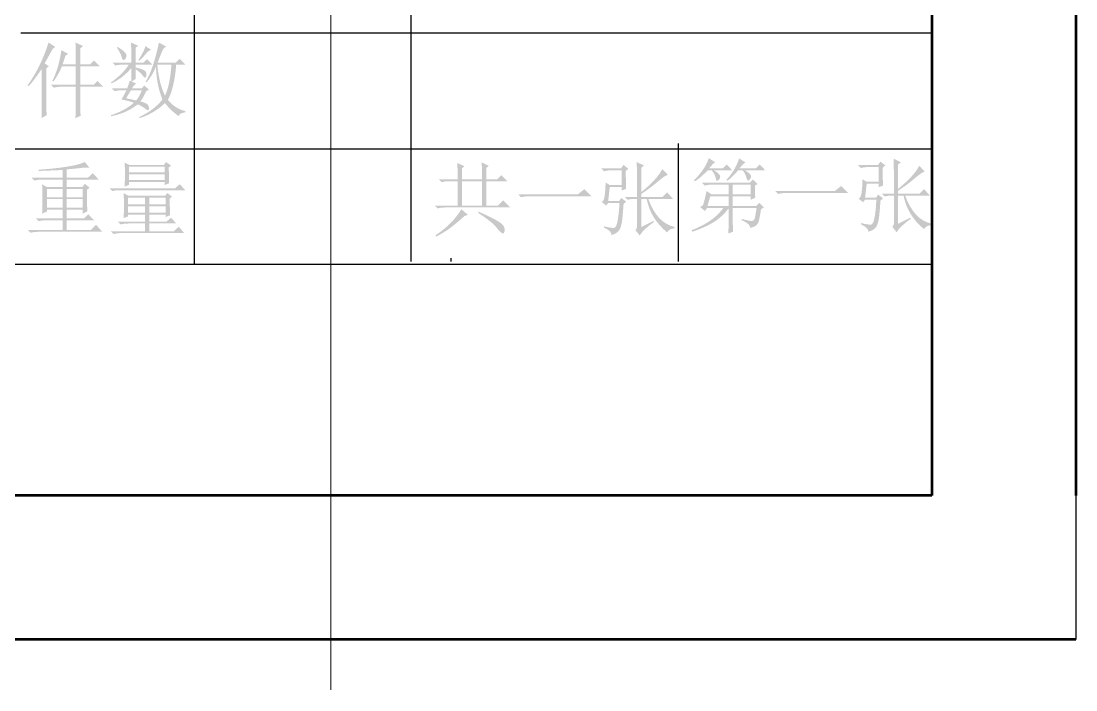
# Model space of a CAD drawing. Header units: millimetres. Extents: x 0 to 841, y 0 to 1189.
# Drawn here: x 736.8 to 805.3, y 0 to 43.5 of the extents above; entities that cross this region are included whole.
import ezdxf

# ---------------------------------------------------------------- set-up
doc = ezdxf.new("R2010")
doc.units = ezdxf.units.MM
doc.layers.add('C00-00-00', color=7, linetype='Continuous')
doc.layers.add('CBF-BF-BF', color=7, linetype='Continuous', true_color=0xbfbfbf)

msp = doc.modelspace()

# ---------------------------------------------------------------- hatches: boundary and pattern name
at = {"layer": 'C00-00-00'}
h = msp.add_hatch(color=256, dxfattribs=at)
edge = h.paths.add_edge_path(flags=0)
edge.add_spline(control_points=[(740.333844, 40.655777), (740.333844, 41.182739), (740.326678, 41.654028), (740.313449, 42.070747), (740.313449, 42.070747), (740.81285, 41.841441), (740.81285, 41.841441), (740.81285, 41.841441), (740.625437, 41.69592), (740.625437, 41.69592), (740.625437, 41.69592), (740.625437, 40.655777), (740.625437, 40.655777), (740.625437, 40.655777), (741.270359, 40.655777), (741.270359, 40.655777), (741.270359, 40.655777), (741.520059, 40.905478), (741.520059, 40.905478), (741.520059, 40.905478), (741.894886, 40.530651), (741.894886, 40.530651), (741.894886, 40.530651), (740.625437, 40.530651), (740.625437, 40.530651), (740.625437, 40.530651), (740.625437, 39.324041), (740.625437, 39.324041), (740.625437, 39.324041), (741.499113, 39.324041), (741.499113, 39.324041), (741.499113, 39.324041), (741.748814, 39.573742), (741.748814, 39.573742), (741.748814, 39.573742), (742.12364, 39.198915), (742.12364, 39.198915), (742.12364, 39.198915), (740.625437, 39.198915), (740.625437, 39.198915), (740.625437, 38.14444), (740.632052, 37.51385), (740.646383, 37.305491), (740.646383, 37.305491), (740.313449, 37.159419), (740.313449, 37.159419), (740.326678, 37.839067), (740.333844, 38.518715), (740.333844, 39.198915), (740.333844, 39.198915), (739.418276, 39.198915), (739.418276, 39.198915), (739.238028, 39.198915), (739.071561, 39.177969), (738.918874, 39.136628), (738.918874, 39.136628), (738.732013, 39.324041), (738.732013, 39.324041), (738.732013, 39.324041), (740.333844, 39.324041), (740.333844, 39.324041), (740.333844, 39.324041), (740.333844, 40.530651), (740.333844, 40.530651), (740.333844, 40.530651), (739.439222, 40.530651), (739.439222, 40.530651), (739.272755, 40.142044), (739.085341, 39.80911), (738.877533, 39.531849), (738.877533, 39.531849), (738.815246, 39.573742), (738.815246, 39.573742), (738.967381, 39.892344), (739.088649, 40.211498), (739.179048, 40.530651), (739.269447, 40.849254), (739.342208, 41.196519), (739.397881, 41.571346), (739.397881, 41.571346), (739.834443, 41.34204), (739.834443, 41.34204), (739.834443, 41.34204), (739.667976, 41.217465), (739.667976, 41.217465), (739.612303, 41.064779), (739.550016, 40.877366), (739.481114, 40.655777), (739.481114, 40.655777), (740.333844, 40.655777), (740.333844, 40.655777)], knot_values=[0, 0, 0, 0, 1, 1, 1, 2, 2, 2, 3, 3, 3, 4, 4, 4, 5, 5, 5, 6, 6, 6, 7, 7, 7, 8, 8, 8, 9, 9, 9, 10, 10, 10, 11, 11, 11, 12, 12, 12, 13, 13, 13, 14, 14, 14, 15, 15, 15, 16, 16, 16, 17, 17, 17, 18, 18, 18, 19, 19, 19, 20, 20, 20, 21, 21, 21, 22, 22, 22, 23, 23, 23, 24, 24, 24, 25, 25, 25, 26, 26, 26, 27, 27, 27, 28, 28, 28, 29, 29, 29, 30, 30, 30, 30], degree=3, periodic=1)
edge = h.paths.add_edge_path(flags=0)
edge.add_spline(control_points=[(738.107486, 37.159419), (738.121266, 37.589918), (738.128432, 37.922852), (738.128432, 38.158772), (738.128432, 38.158772), (738.128432, 40.364184), (738.128432, 40.364184), (737.767386, 39.822891), (737.482959, 39.448616), (737.275151, 39.240807), (737.275151, 39.240807), (737.212863, 39.303095), (737.212863, 39.303095), (737.323657, 39.45523), (737.452091, 39.649809), (737.597611, 39.885729), (737.743132, 40.121649), (737.906292, 40.433637), (738.086539, 40.822244), (738.266787, 41.2103), (738.426639, 41.626467), (738.565545, 42.070747), (738.565545, 42.070747), (739.002108, 41.779154), (739.002108, 41.779154), (739.002108, 41.779154), (738.835641, 41.654579), (738.835641, 41.654579), (738.57216, 41.182739), (738.398527, 40.8702), (738.315845, 40.718064), (738.315845, 40.718064), (738.58594, 40.530651), (738.58594, 40.530651), (738.58594, 40.530651), (738.419473, 40.38513), (738.419473, 40.38513), (738.419473, 40.38513), (738.419473, 38.221059), (738.419473, 38.221059), (738.419473, 37.970807), (738.426088, 37.679766), (738.44042, 37.346832), (738.44042, 37.346832), (738.107486, 37.159419), (738.107486, 37.159419)], knot_values=[0, 0, 0, 0, 1, 1, 1, 2, 2, 2, 3, 3, 3, 4, 4, 4, 5, 5, 5, 6, 6, 6, 7, 7, 7, 8, 8, 8, 9, 9, 9, 10, 10, 10, 11, 11, 11, 12, 12, 12, 13, 13, 13, 14, 14, 14, 15, 15, 15, 15], degree=3, periodic=1)
h = msp.add_hatch(color=256, dxfattribs=at)
edge = h.paths.add_edge_path(flags=0)
edge.add_spline(control_points=[(743.91994, 38.970161), (743.808595, 38.789362), (743.704966, 38.616281), (743.607953, 38.449814), (743.7882, 38.407921), (744.003174, 38.359414), (744.252874, 38.304293), (744.377449, 38.442648), (744.502575, 38.664788), (744.627701, 38.970161), (744.627701, 38.970161), (743.91994, 38.970161), (743.91994, 38.970161)], knot_values=[0, 0, 0, 0, 1, 1, 1, 2, 2, 2, 3, 3, 3, 4, 4, 4, 4], degree=3, periodic=1)
edge = h.paths.add_edge_path(flags=0)
edge.add_spline(control_points=[(743.06721, 41.779154), (743.330691, 41.612687), (743.500466, 41.473781), (743.576533, 41.362986), (743.652601, 41.251641), (743.642679, 41.130373), (743.545665, 40.998633), (743.448651, 40.866893), (743.372032, 40.901619), (743.316911, 41.102813), (743.261238, 41.304006), (743.157059, 41.515673), (743.004372, 41.737813), (743.004372, 41.737813), (743.06721, 41.779154), (743.06721, 41.779154)], knot_values=[0, 0, 0, 0, 1, 1, 1, 2, 2, 2, 3, 3, 3, 4, 4, 4, 5, 5, 5, 5], degree=3, periodic=1)
edge = h.paths.add_edge_path(flags=0)
edge.add_spline(control_points=[(744.856455, 41.841441), (744.856455, 41.841441), (745.231282, 41.591741), (745.231282, 41.591741), (745.119936, 41.56418), (745.019615, 41.494727), (744.929216, 41.383932), (744.838816, 41.272587), (744.682822, 41.10612), (744.461234, 40.884531), (744.461234, 40.884531), (744.398947, 40.925873), (744.398947, 40.925873), (744.662427, 41.34204), (744.814563, 41.647413), (744.856455, 41.841441), (744.856455, 41.841441), (744.856455, 41.841441), (744.856455, 41.841441)], knot_values=[0, 0, 0, 0, 1, 1, 1, 2, 2, 2, 3, 3, 3, 4, 4, 4, 5, 5, 5, 6, 6, 6, 6], degree=3, periodic=1)
edge = h.paths.add_edge_path(flags=0)
edge.add_spline(control_points=[(743.91994, 42.070747), (743.91994, 42.070747), (744.378, 41.862387), (744.378, 41.862387), (744.378, 41.862387), (744.211533, 41.716867), (744.211533, 41.716867), (744.211533, 41.716867), (744.211533, 40.759406), (744.211533, 40.759406), (744.211533, 40.759406), (744.731881, 40.759406), (744.731881, 40.759406), (744.731881, 40.759406), (744.960635, 40.988711), (744.960635, 40.988711), (744.960635, 40.988711), (745.314515, 40.634831), (745.314515, 40.634831), (745.314515, 40.634831), (744.211533, 40.634831), (744.211533, 40.634831), (744.211533, 40.634831), (744.211533, 40.447418), (744.211533, 40.447418), (744.530136, 40.377965), (744.734637, 40.304653), (744.825036, 40.228585), (744.915435, 40.152518), (744.942996, 40.041172), (744.908269, 39.895651), (744.873543, 39.75013), (744.800782, 39.753438), (744.689988, 39.906124), (744.578643, 40.058811), (744.419341, 40.204332), (744.211533, 40.343238), (744.211533, 40.343238), (744.211533, 39.698316), (744.211533, 39.698316), (744.211533, 39.698316), (743.961833, 39.531849), (743.961833, 39.531849), (743.961833, 39.531849), (744.252874, 39.407275), (744.252874, 39.407275), (744.183421, 39.379163), (744.093573, 39.274983), (743.982779, 39.094735), (743.982779, 39.094735), (744.627701, 39.094735), (744.627701, 39.094735), (744.627701, 39.094735), (744.773222, 39.282149), (744.773222, 39.282149), (744.773222, 39.282149), (745.08521, 39.011502), (745.08521, 39.011502), (745.08521, 39.011502), (744.898348, 38.907873), (744.898348, 38.907873), (744.759441, 38.588169), (744.634315, 38.36658), (744.523521, 38.242005), (744.74511, 38.186333), (744.894489, 38.127353), (744.970557, 38.065065), (745.046624, 38.002227), (745.08521, 37.905213), (745.08521, 37.773472), (745.08521, 37.641732), (745.012449, 37.634566), (744.866928, 37.752526), (744.721407, 37.870486), (744.551082, 37.970807), (744.357054, 38.054592), (743.871434, 37.666537), (743.295965, 37.40967), (742.630097, 37.284544), (742.630097, 37.284544), (742.609151, 37.346832), (742.609151, 37.346832), (743.247458, 37.555191), (743.746859, 37.825287), (744.107354, 38.158772), (743.829541, 38.255786), (743.559446, 38.324688), (743.295965, 38.36658), (743.351086, 38.449814), (743.462432, 38.651007), (743.628899, 38.970161), (743.628899, 38.970161), (743.358252, 38.970161), (743.358252, 38.970161), (743.177453, 38.970161), (743.010986, 38.949215), (742.858851, 38.907873), (742.858851, 38.907873), (742.671438, 39.094735), (742.671438, 39.094735), (742.671438, 39.094735), (743.67024, 39.094735), (743.67024, 39.094735), (743.725361, 39.233642), (743.781034, 39.400109), (743.836707, 39.594136), (743.836707, 39.594136), (743.940887, 39.552795), (743.940887, 39.552795), (743.940887, 39.552795), (743.940887, 40.406077), (743.940887, 40.406077), (743.56606, 39.975577), (743.136112, 39.642643), (742.651043, 39.407275), (742.651043, 39.407275), (742.609151, 39.469562), (742.609151, 39.469562), (743.122332, 39.830057), (743.510939, 40.218112), (743.77442, 40.634831), (743.77442, 40.634831), (743.400144, 40.634831), (743.400144, 40.634831), (743.219346, 40.634831), (743.052879, 40.613885), (742.900743, 40.572544), (742.900743, 40.572544), (742.71333, 40.759406), (742.71333, 40.759406), (742.71333, 40.759406), (743.940887, 40.759406), (743.940887, 40.759406), (743.940887, 41.258807), (743.933721, 41.69592), (743.91994, 42.070747), (743.91994, 42.070747), (743.91994, 42.070747), (743.91994, 42.070747)], knot_values=[0, 0, 0, 0, 1, 1, 1, 2, 2, 2, 3, 3, 3, 4, 4, 4, 5, 5, 5, 6, 6, 6, 7, 7, 7, 8, 8, 8, 9, 9, 9, 10, 10, 10, 11, 11, 11, 12, 12, 12, 13, 13, 13, 14, 14, 14, 15, 15, 15, 16, 16, 16, 17, 17, 17, 18, 18, 18, 19, 19, 19, 20, 20, 20, 21, 21, 21, 22, 22, 22, 23, 23, 23, 24, 24, 24, 25, 25, 25, 26, 26, 26, 27, 27, 27, 28, 28, 28, 29, 29, 29, 30, 30, 30, 31, 31, 31, 32, 32, 32, 33, 33, 33, 34, 34, 34, 35, 35, 35, 36, 36, 36, 37, 37, 37, 38, 38, 38, 39, 39, 39, 40, 40, 40, 41, 41, 41, 42, 42, 42, 43, 43, 43, 44, 44, 44, 45, 45, 45, 46, 46, 46, 46], degree=3, periodic=1)
edge = h.paths.add_edge_path(flags=0)
edge.add_spline(control_points=[(745.626503, 40.634831), (745.695956, 39.830057), (745.862423, 39.157023), (746.125904, 38.616281), (746.347493, 39.088121), (746.486399, 39.760603), (746.542072, 40.634831), (746.542072, 40.634831), (745.626503, 40.634831), (745.626503, 40.634831)], knot_values=[0, 0, 0, 0, 1, 1, 1, 2, 2, 2, 3, 3, 3, 3], degree=3, periodic=1)
edge = h.paths.add_edge_path(flags=0)
edge.add_spline(control_points=[(745.730683, 42.070747), (745.730683, 42.070747), (746.209138, 41.8001), (746.209138, 41.8001), (746.097792, 41.758208), (746.014559, 41.674974), (745.959437, 41.550399), (745.903764, 41.425274), (745.799585, 41.161793), (745.647449, 40.759406), (745.647449, 40.759406), (746.833113, 40.759406), (746.833113, 40.759406), (746.833113, 40.759406), (747.082814, 41.009106), (747.082814, 41.009106), (747.082814, 41.009106), (747.45764, 40.634831), (747.45764, 40.634831), (747.45764, 40.634831), (746.854059, 40.634831), (746.854059, 40.634831), (746.770826, 39.607917), (746.590578, 38.845035), (746.313317, 38.345634), (746.63192, 37.957027), (747.006746, 37.714492), (747.436694, 37.617478), (747.436694, 37.617478), (747.436694, 37.534245), (747.436694, 37.534245), (747.173213, 37.492904), (747.034307, 37.40967), (747.020526, 37.284544), (746.660032, 37.534245), (746.361824, 37.818121), (746.125904, 38.137826), (745.667844, 37.694097), (745.119936, 37.367778), (744.48218, 37.159419), (744.48218, 37.159419), (744.440288, 37.222257), (744.440288, 37.222257), (745.078595, 37.513299), (745.584611, 37.89474), (745.959437, 38.36658), (745.695956, 39.018117), (745.55705, 39.732492), (745.543269, 40.509705), (745.404363, 40.14921), (745.20317, 39.80911), (744.939689, 39.490508), (744.939689, 39.490508), (744.877401, 39.531849), (744.877401, 39.531849), (745.210335, 40.086372), (745.494762, 40.933038), (745.730683, 42.070747), (745.730683, 42.070747), (745.730683, 42.070747), (745.730683, 42.070747)], knot_values=[0, 0, 0, 0, 1, 1, 1, 2, 2, 2, 3, 3, 3, 4, 4, 4, 5, 5, 5, 6, 6, 6, 7, 7, 7, 8, 8, 8, 9, 9, 9, 10, 10, 10, 11, 11, 11, 12, 12, 12, 13, 13, 13, 14, 14, 14, 15, 15, 15, 16, 16, 16, 17, 17, 17, 18, 18, 18, 19, 19, 19, 20, 20, 20, 20], degree=3, periodic=1)
h = msp.add_hatch(color=256, dxfattribs=at)
edge = h.paths.add_edge_path(flags=0)
edge.add_spline(control_points=[(739.75043, 31.89184), (739.75043, 31.89184), (739.75043, 31.330152), (739.75043, 31.330152), (739.75043, 31.330152), (740.790573, 31.330152), (740.790573, 31.330152), (740.790573, 31.330152), (740.790573, 31.89184), (740.790573, 31.89184), (740.790573, 31.89184), (739.75043, 31.89184), (739.75043, 31.89184)], knot_values=[0, 0, 0, 0, 1, 1, 1, 2, 2, 2, 3, 3, 3, 4, 4, 4, 4], degree=3, periodic=1)
edge = h.paths.add_edge_path(flags=0)
edge.add_spline(control_points=[(738.148047, 30.955877), (738.161827, 31.288811), (738.168993, 31.607413), (738.168993, 31.912787), (738.168993, 32.21816), (738.161827, 32.530148), (738.148047, 32.849301), (738.148047, 32.849301), (738.460035, 32.682834), (738.460035, 32.682834), (738.460035, 32.682834), (739.479783, 32.682834), (739.479783, 32.682834), (739.479783, 32.682834), (739.479783, 33.161289), (739.479783, 33.161289), (739.479783, 33.161289), (738.148047, 33.161289), (738.148047, 33.161289), (737.967248, 33.161289), (737.800781, 33.140343), (737.648646, 33.099002), (737.648646, 33.099002), (737.461233, 33.286415), (737.461233, 33.286415), (737.461233, 33.286415), (739.479783, 33.286415), (739.479783, 33.286415), (739.479783, 33.286415), (739.479783, 33.785816), (739.479783, 33.785816), (738.758242, 33.757704), (738.237895, 33.736758), (737.919293, 33.722978), (737.919293, 33.722978), (737.919293, 33.806211), (737.919293, 33.806211), (738.598941, 33.848103), (739.216302, 33.913698), (739.771376, 34.004097), (740.325899, 34.093946), (740.70734, 34.194267), (740.915699, 34.305612), (740.915699, 34.305612), (741.227687, 33.931337), (741.227687, 33.931337), (741.06122, 33.945117), (740.88428, 33.94181), (740.696867, 33.920864), (740.509453, 33.899918), (740.194158, 33.868498), (739.75043, 33.827157), (739.75043, 33.827157), (739.75043, 33.286415), (739.75043, 33.286415), (739.75043, 33.286415), (741.123507, 33.286415), (741.123507, 33.286415), (741.123507, 33.286415), (741.436046, 33.577457), (741.436046, 33.577457), (741.436046, 33.577457), (741.831268, 33.161289), (741.831268, 33.161289), (741.831268, 33.161289), (739.75043, 33.161289), (739.75043, 33.161289), (739.75043, 33.161289), (739.75043, 32.682834), (739.75043, 32.682834), (739.75043, 32.682834), (740.770178, 32.682834), (740.770178, 32.682834), (740.770178, 32.682834), (740.915699, 32.890643), (740.915699, 32.890643), (740.915699, 32.890643), (741.227687, 32.640942), (741.227687, 32.640942), (741.227687, 32.640942), (741.06122, 32.495421), (741.06122, 32.495421), (741.06122, 31.912787), (741.067834, 31.448112), (741.082166, 31.101398), (741.082166, 31.101398), (740.790573, 30.955877), (740.790573, 30.955877), (740.790573, 30.955877), (740.790573, 31.205577), (740.790573, 31.205577), (740.790573, 31.205577), (739.75043, 31.205577), (739.75043, 31.205577), (739.75043, 31.205577), (739.75043, 30.643338), (739.75043, 30.643338), (739.75043, 30.643338), (740.873807, 30.643338), (740.873807, 30.643338), (740.873807, 30.643338), (741.144453, 30.913985), (741.144453, 30.913985), (741.144453, 30.913985), (741.51928, 30.518763), (741.51928, 30.518763), (741.51928, 30.518763), (739.75043, 30.518763), (739.75043, 30.518763), (739.75043, 30.518763), (739.75043, 29.894236), (739.75043, 29.894236), (739.75043, 29.894236), (741.31092, 29.894236), (741.31092, 29.894236), (741.31092, 29.894236), (741.643854, 30.22717), (741.643854, 30.22717), (741.643854, 30.22717), (742.060022, 29.769662), (742.060022, 29.769662), (742.060022, 29.769662), (737.898347, 29.769662), (737.898347, 29.769662), (737.717548, 29.769662), (737.551081, 29.748715), (737.398946, 29.706823), (737.398946, 29.706823), (737.211532, 29.894236), (737.211532, 29.894236), (737.211532, 29.894236), (739.479783, 29.894236), (739.479783, 29.894236), (739.479783, 29.894236), (739.479783, 30.518763), (739.479783, 30.518763), (739.479783, 30.518763), (738.418694, 30.518763), (738.418694, 30.518763), (738.237895, 30.518763), (738.071428, 30.497817), (737.919293, 30.456476), (737.919293, 30.456476), (737.73188, 30.643338), (737.73188, 30.643338), (737.73188, 30.643338), (739.479783, 30.643338), (739.479783, 30.643338), (739.479783, 30.643338), (739.479783, 31.205577), (739.479783, 31.205577), (739.479783, 31.205577), (738.460035, 31.205577), (738.460035, 31.205577), (738.460035, 31.205577), (738.460035, 31.080452), (738.460035, 31.080452), (738.460035, 31.080452), (738.148047, 30.955877), (738.148047, 30.955877)], knot_values=[0, 0, 0, 0, 1, 1, 1, 2, 2, 2, 3, 3, 3, 4, 4, 4, 5, 5, 5, 6, 6, 6, 7, 7, 7, 8, 8, 8, 9, 9, 9, 10, 10, 10, 11, 11, 11, 12, 12, 12, 13, 13, 13, 14, 14, 14, 15, 15, 15, 16, 16, 16, 17, 17, 17, 18, 18, 18, 19, 19, 19, 20, 20, 20, 21, 21, 21, 22, 22, 22, 23, 23, 23, 24, 24, 24, 25, 25, 25, 26, 26, 26, 27, 27, 27, 28, 28, 28, 29, 29, 29, 30, 30, 30, 31, 31, 31, 32, 32, 32, 33, 33, 33, 34, 34, 34, 35, 35, 35, 36, 36, 36, 37, 37, 37, 38, 38, 38, 39, 39, 39, 40, 40, 40, 41, 41, 41, 42, 42, 42, 43, 43, 43, 44, 44, 44, 45, 45, 45, 46, 46, 46, 47, 47, 47, 48, 48, 48, 49, 49, 49, 50, 50, 50, 51, 51, 51, 52, 52, 52, 53, 53, 53, 53], degree=3, periodic=1)
edge = h.paths.add_edge_path(flags=0)
edge.add_spline(control_points=[(738.460035, 32.557709), (738.460035, 32.557709), (738.460035, 32.016966), (738.460035, 32.016966), (738.460035, 32.016966), (739.479783, 32.016966), (739.479783, 32.016966), (739.479783, 32.016966), (739.479783, 32.557709), (739.479783, 32.557709), (739.479783, 32.557709), (738.460035, 32.557709), (738.460035, 32.557709)], knot_values=[0, 0, 0, 0, 1, 1, 1, 2, 2, 2, 3, 3, 3, 4, 4, 4, 4], degree=3, periodic=1)
edge = h.paths.add_edge_path(flags=0)
edge.add_spline(control_points=[(738.460035, 31.89184), (738.460035, 31.89184), (738.460035, 31.330152), (738.460035, 31.330152), (738.460035, 31.330152), (739.479783, 31.330152), (739.479783, 31.330152), (739.479783, 31.330152), (739.479783, 31.89184), (739.479783, 31.89184), (739.479783, 31.89184), (738.460035, 31.89184), (738.460035, 31.89184)], knot_values=[0, 0, 0, 0, 1, 1, 1, 2, 2, 2, 3, 3, 3, 4, 4, 4, 4], degree=3, periodic=1)
edge = h.paths.add_edge_path(flags=0)
edge.add_spline(control_points=[(739.75043, 32.557709), (739.75043, 32.557709), (739.75043, 32.016966), (739.75043, 32.016966), (739.75043, 32.016966), (740.790573, 32.016966), (740.790573, 32.016966), (740.790573, 32.016966), (740.790573, 32.557709), (740.790573, 32.557709), (740.790573, 32.557709), (739.75043, 32.557709), (739.75043, 32.557709)], knot_values=[0, 0, 0, 0, 1, 1, 1, 2, 2, 2, 3, 3, 3, 4, 4, 4, 4], degree=3, periodic=1)
h = msp.add_hatch(color=256, dxfattribs=at)
edge = h.paths.add_edge_path(flags=0)
edge.add_spline(control_points=[(743.731748, 31.99602), (743.731748, 31.99602), (743.731748, 31.558906), (743.731748, 31.558906), (743.731748, 31.558906), (744.834729, 31.558906), (744.834729, 31.558906), (744.834729, 31.558906), (744.834729, 31.99602), (744.834729, 31.99602), (744.834729, 31.99602), (743.731748, 31.99602), (743.731748, 31.99602)], knot_values=[0, 0, 0, 0, 1, 1, 1, 2, 2, 2, 3, 3, 3, 4, 4, 4, 4], degree=3, periodic=1)
edge = h.paths.add_edge_path(flags=0)
edge.add_spline(control_points=[(745.105376, 31.99602), (745.105376, 31.99602), (745.105376, 31.558906), (745.105376, 31.558906), (745.105376, 31.558906), (746.166465, 31.558906), (746.166465, 31.558906), (746.166465, 31.558906), (746.166465, 31.99602), (746.166465, 31.99602), (746.166465, 31.99602), (745.105376, 31.99602), (745.105376, 31.99602)], knot_values=[0, 0, 0, 0, 1, 1, 1, 2, 2, 2, 3, 3, 3, 4, 4, 4, 4], degree=3, periodic=1)
edge = h.paths.add_edge_path(flags=0)
edge.add_spline(control_points=[(743.731748, 31.434332), (743.731748, 31.434332), (743.731748, 31.018164), (743.731748, 31.018164), (743.731748, 31.018164), (744.834729, 31.018164), (744.834729, 31.018164), (744.834729, 31.018164), (744.834729, 31.434332), (744.834729, 31.434332), (744.834729, 31.434332), (743.731748, 31.434332), (743.731748, 31.434332)], knot_values=[0, 0, 0, 0, 1, 1, 1, 2, 2, 2, 3, 3, 3, 4, 4, 4, 4], degree=3, periodic=1)
edge = h.paths.add_edge_path(flags=0)
edge.add_spline(control_points=[(745.105376, 31.434332), (745.105376, 31.434332), (745.105376, 31.018164), (745.105376, 31.018164), (745.105376, 31.018164), (746.166465, 31.018164), (746.166465, 31.018164), (746.166465, 31.018164), (746.166465, 31.434332), (746.166465, 31.434332), (746.166465, 31.434332), (745.105376, 31.434332), (745.105376, 31.434332)], knot_values=[0, 0, 0, 0, 1, 1, 1, 2, 2, 2, 3, 3, 3, 4, 4, 4, 4], degree=3, periodic=1)
edge = h.paths.add_edge_path(flags=0)
edge.add_spline(control_points=[(746.437112, 31.933733), (746.437112, 31.392439), (746.443727, 31.031945), (746.457507, 30.851697), (746.457507, 30.851697), (746.166465, 30.726571), (746.166465, 30.726571), (746.166465, 30.726571), (746.166465, 30.893038), (746.166465, 30.893038), (746.166465, 30.893038), (745.105376, 30.893038), (745.105376, 30.893038), (745.105376, 30.893038), (745.105376, 30.43553), (745.105376, 30.43553), (745.105376, 30.43553), (746.228753, 30.43553), (746.228753, 30.43553), (746.228753, 30.43553), (746.520346, 30.68523), (746.520346, 30.68523), (746.520346, 30.68523), (746.85328, 30.310404), (746.85328, 30.310404), (746.85328, 30.310404), (745.105376, 30.310404), (745.105376, 30.310404), (745.105376, 30.310404), (745.105376, 29.811003), (745.105376, 29.811003), (745.105376, 29.811003), (746.707208, 29.811003), (746.707208, 29.811003), (746.707208, 29.811003), (747.019747, 30.102596), (747.019747, 30.102596), (747.019747, 30.102596), (747.373076, 29.686428), (747.373076, 29.686428), (747.373076, 29.686428), (743.294634, 29.686428), (743.294634, 29.686428), (743.114387, 29.686428), (742.947919, 29.665482), (742.795233, 29.62359), (742.795233, 29.62359), (742.608371, 29.811003), (742.608371, 29.811003), (742.608371, 29.811003), (744.834729, 29.811003), (744.834729, 29.811003), (744.834729, 29.811003), (744.834729, 30.310404), (744.834729, 30.310404), (744.834729, 30.310404), (743.752694, 30.310404), (743.752694, 30.310404), (743.571895, 30.310404), (743.405428, 30.289458), (743.253293, 30.248117), (743.253293, 30.248117), (743.06588, 30.43553), (743.06588, 30.43553), (743.06588, 30.43553), (744.834729, 30.43553), (744.834729, 30.43553), (744.834729, 30.43553), (744.834729, 30.893038), (744.834729, 30.893038), (744.834729, 30.893038), (743.731748, 30.893038), (743.731748, 30.893038), (743.731748, 30.893038), (743.731748, 30.768464), (743.731748, 30.768464), (743.731748, 30.768464), (743.440706, 30.664284), (743.440706, 30.664284), (743.453935, 30.941545), (743.461101, 31.215499), (743.461101, 31.486146), (743.461101, 31.756242), (743.453935, 32.023581), (743.440706, 32.287613), (743.440706, 32.287613), (743.731748, 32.121146), (743.731748, 32.121146), (743.731748, 32.121146), (746.145519, 32.121146), (746.145519, 32.121146), (746.145519, 32.121146), (746.270645, 32.287613), (746.270645, 32.287613), (746.270645, 32.287613), (746.582633, 32.058307), (746.582633, 32.058307), (746.582633, 32.058307), (746.437112, 31.933733), (746.437112, 31.933733)], knot_values=[0, 0, 0, 0, 1, 1, 1, 2, 2, 2, 3, 3, 3, 4, 4, 4, 5, 5, 5, 6, 6, 6, 7, 7, 7, 8, 8, 8, 9, 9, 9, 10, 10, 10, 11, 11, 11, 12, 12, 12, 13, 13, 13, 14, 14, 14, 15, 15, 15, 16, 16, 16, 17, 17, 17, 18, 18, 18, 19, 19, 19, 20, 20, 20, 21, 21, 21, 22, 22, 22, 23, 23, 23, 24, 24, 24, 25, 25, 25, 26, 26, 26, 27, 27, 27, 28, 28, 28, 29, 29, 29, 30, 30, 30, 31, 31, 31, 32, 32, 32, 33, 33, 33, 33], degree=3, periodic=1)
edge = h.paths.add_edge_path(flags=0)
edge.add_spline(control_points=[(743.794035, 33.993624), (743.794035, 33.993624), (743.794035, 33.639744), (743.794035, 33.639744), (743.794035, 33.639744), (746.104178, 33.639744), (746.104178, 33.639744), (746.104178, 33.639744), (746.104178, 33.993624), (746.104178, 33.993624), (746.104178, 33.993624), (743.794035, 33.993624), (743.794035, 33.993624)], knot_values=[0, 0, 0, 0, 1, 1, 1, 2, 2, 2, 3, 3, 3, 4, 4, 4, 4], degree=3, periodic=1)
edge = h.paths.add_edge_path(flags=0)
edge.add_spline(control_points=[(743.794035, 33.515169), (743.794035, 33.515169), (743.794035, 33.140343), (743.794035, 33.140343), (743.794035, 33.140343), (746.104178, 33.140343), (746.104178, 33.140343), (746.104178, 33.140343), (746.104178, 33.515169), (746.104178, 33.515169), (746.104178, 33.515169), (743.794035, 33.515169), (743.794035, 33.515169)], knot_values=[0, 0, 0, 0, 1, 1, 1, 2, 2, 2, 3, 3, 3, 4, 4, 4, 4], degree=3, periodic=1)
edge = h.paths.add_edge_path(flags=0)
edge.add_spline(control_points=[(746.374274, 33.952283), (746.374274, 33.438551), (746.380888, 33.099002), (746.39522, 32.932535), (746.39522, 32.932535), (746.104178, 32.807409), (746.104178, 32.807409), (746.104178, 32.807409), (746.104178, 33.015768), (746.104178, 33.015768), (746.104178, 33.015768), (743.794035, 33.015768), (743.794035, 33.015768), (743.794035, 33.015768), (743.794035, 32.828355), (743.794035, 32.828355), (743.794035, 32.828355), (743.502993, 32.703781), (743.502993, 32.703781), (743.516774, 32.925369), (743.523939, 33.206489), (743.523939, 33.546038), (743.523939, 33.885586), (743.516774, 34.125365), (743.502993, 34.264271), (743.502993, 34.264271), (743.814981, 34.11875), (743.814981, 34.11875), (743.814981, 34.11875), (746.062286, 34.11875), (746.062286, 34.11875), (746.062286, 34.11875), (746.187412, 34.305612), (746.187412, 34.305612), (746.187412, 34.305612), (746.520346, 34.076858), (746.520346, 34.076858), (746.520346, 34.076858), (746.374274, 33.952283), (746.374274, 33.952283)], knot_values=[0, 0, 0, 0, 1, 1, 1, 2, 2, 2, 3, 3, 3, 4, 4, 4, 5, 5, 5, 6, 6, 6, 7, 7, 7, 8, 8, 8, 9, 9, 9, 10, 10, 10, 11, 11, 11, 12, 12, 12, 13, 13, 13, 13], degree=3, periodic=1)
edge = h.paths.add_edge_path(flags=0)
edge.add_spline(control_points=[(742.525137, 32.599601), (742.525137, 32.599601), (746.790441, 32.599601), (746.790441, 32.599601), (746.790441, 32.599601), (747.082034, 32.870248), (747.082034, 32.870248), (747.082034, 32.870248), (747.435914, 32.474475), (747.435914, 32.474475), (747.435914, 32.474475), (743.107772, 32.474475), (743.107772, 32.474475), (742.996426, 32.474475), (742.864686, 32.453529), (742.711999, 32.412188), (742.711999, 32.412188), (742.525137, 32.599601), (742.525137, 32.599601)], knot_values=[0, 0, 0, 0, 1, 1, 1, 2, 2, 2, 3, 3, 3, 4, 4, 4, 5, 5, 5, 6, 6, 6, 6], degree=3, periodic=1)
h = msp.add_hatch(color=256, dxfattribs=at)
edge = h.paths.add_edge_path(flags=0)
edge.add_spline(control_points=[(765.416076, 33.05711), (765.416076, 33.05711), (765.416076, 31.475673), (765.416076, 31.475673), (765.416076, 31.475673), (766.706471, 31.475673), (766.706471, 31.475673), (766.706471, 31.475673), (766.706471, 33.05711), (766.706471, 33.05711), (766.706471, 33.05711), (765.416076, 33.05711), (765.416076, 33.05711)], knot_values=[0, 0, 0, 0, 1, 1, 1, 2, 2, 2, 3, 3, 3, 4, 4, 4, 4], degree=3, periodic=1)
edge = h.paths.add_edge_path(flags=0)
edge.add_spline(control_points=[(765.125034, 33.182235), (765.125034, 33.597852), (765.117869, 33.951732), (765.104088, 34.243325), (765.104088, 34.243325), (765.562148, 34.035517), (765.562148, 34.035517), (765.562148, 34.035517), (765.416076, 33.889445), (765.416076, 33.889445), (765.416076, 33.889445), (765.416076, 33.182235), (765.416076, 33.182235), (765.416076, 33.182235), (766.706471, 33.182235), (766.706471, 33.182235), (766.706471, 33.736758), (766.699305, 34.104419), (766.685525, 34.285217), (766.685525, 34.285217), (767.143585, 34.055912), (767.143585, 34.055912), (767.143585, 34.055912), (766.997513, 33.931337), (766.997513, 33.931337), (766.997513, 33.931337), (766.997513, 33.182235), (766.997513, 33.182235), (766.997513, 33.182235), (767.684327, 33.182235), (767.684327, 33.182235), (767.684327, 33.182235), (767.954974, 33.452882), (767.954974, 33.452882), (767.954974, 33.452882), (768.350195, 33.05711), (768.350195, 33.05711), (768.350195, 33.05711), (766.997513, 33.05711), (766.997513, 33.05711), (766.997513, 33.05711), (766.997513, 31.475673), (766.997513, 31.475673), (766.997513, 31.475673), (767.746614, 31.475673), (767.746614, 31.475673), (767.746614, 31.475673), (768.079548, 31.808607), (768.079548, 31.808607), (768.079548, 31.808607), (768.537608, 31.351098), (768.537608, 31.351098), (768.537608, 31.351098), (764.313645, 31.351098), (764.313645, 31.351098), (764.132847, 31.351098), (763.96638, 31.330152), (763.814244, 31.288811), (763.814244, 31.288811), (763.626831, 31.475673), (763.626831, 31.475673), (763.626831, 31.475673), (765.125034, 31.475673), (765.125034, 31.475673), (765.125034, 31.475673), (765.125034, 33.05711), (765.125034, 33.05711), (765.125034, 33.05711), (764.583741, 33.05711), (764.583741, 33.05711), (764.403494, 33.05711), (764.237027, 33.036163), (764.08434, 32.994822), (764.08434, 32.994822), (763.897478, 33.182235), (763.897478, 33.182235), (763.897478, 33.182235), (765.125034, 33.182235), (765.125034, 33.182235)], knot_values=[0, 0, 0, 0, 1, 1, 1, 2, 2, 2, 3, 3, 3, 4, 4, 4, 5, 5, 5, 6, 6, 6, 7, 7, 7, 8, 8, 8, 9, 9, 9, 10, 10, 10, 11, 11, 11, 12, 12, 12, 13, 13, 13, 14, 14, 14, 15, 15, 15, 16, 16, 16, 17, 17, 17, 18, 18, 18, 19, 19, 19, 20, 20, 20, 21, 21, 21, 22, 22, 22, 23, 23, 23, 24, 24, 24, 25, 25, 25, 26, 26, 26, 26], degree=3, periodic=1)
edge = h.paths.add_edge_path(flags=0)
edge.add_spline(control_points=[(765.353789, 31.246919), (765.353789, 31.246919), (765.790902, 30.872643), (765.790902, 30.872643), (765.790902, 30.872643), (765.562148, 30.78941), (765.562148, 30.78941), (765.131649, 30.400803), (764.791549, 30.119683), (764.541849, 29.946602), (764.292148, 29.77352), (764.022053, 29.61036), (763.731011, 29.457123), (763.731011, 29.457123), (763.689119, 29.540356), (763.689119, 29.540356), (764.174188, 29.873841), (764.559487, 30.202917), (764.843915, 30.529236), (765.128342, 30.855005), (765.298116, 31.094232), (765.353789, 31.246919), (765.353789, 31.246919), (765.353789, 31.246919), (765.353789, 31.246919)], knot_values=[0, 0, 0, 0, 1, 1, 1, 2, 2, 2, 3, 3, 3, 4, 4, 4, 5, 5, 5, 6, 6, 6, 7, 7, 7, 8, 8, 8, 8], degree=3, periodic=1)
edge = h.paths.add_edge_path(flags=0)
edge.add_spline(control_points=[(766.45677, 30.997218), (766.45677, 30.997218), (766.477717, 31.080452), (766.477717, 31.080452), (767.420846, 30.664284), (767.951115, 30.372691), (768.069075, 30.206224), (768.187035, 30.039757), (768.214596, 29.883763), (768.152309, 29.738242), (768.090021, 29.592722), (767.941193, 29.672648), (767.705273, 29.978021), (767.469353, 30.282843), (767.053185, 30.622392), (766.45677, 30.997218), (766.45677, 30.997218), (766.45677, 30.997218), (766.45677, 30.997218)], knot_values=[0, 0, 0, 0, 1, 1, 1, 2, 2, 2, 3, 3, 3, 4, 4, 4, 5, 5, 5, 6, 6, 6, 6], degree=3, periodic=1)
h = msp.add_hatch(color=256, dxfattribs=at)
edge = h.paths.add_edge_path(flags=0)
edge.add_spline(control_points=[(776.77089, 32.037913), (776.77089, 33.244523), (776.763724, 34.000239), (776.749944, 34.305612), (776.749944, 34.305612), (777.22895, 34.076858), (777.22895, 34.076858), (777.22895, 34.076858), (777.041537, 33.931337), (777.041537, 33.931337), (777.041537, 33.931337), (777.041537, 32.037913), (777.041537, 32.037913), (777.041537, 32.037913), (778.43556, 32.037913), (778.43556, 32.037913), (778.43556, 32.037913), (778.727153, 32.328954), (778.727153, 32.328954), (778.727153, 32.328954), (779.101428, 31.912787), (779.101428, 31.912787), (779.101428, 31.912787), (777.499046, 31.912787), (777.499046, 31.912787), (777.873872, 30.872092), (778.442726, 30.261897), (779.205608, 30.08165), (779.205608, 30.08165), (779.205608, 29.998416), (779.205608, 29.998416), (778.955356, 29.970855), (778.796055, 29.880456), (778.727153, 29.727769), (778.005612, 30.324184), (777.561884, 31.052891), (777.395417, 31.912787), (777.395417, 31.912787), (777.041537, 31.912787), (777.041537, 31.912787), (777.041537, 31.912787), (777.041537, 30.08165), (777.041537, 30.08165), (777.041537, 30.08165), (777.83198, 30.476871), (777.83198, 30.476871), (777.83198, 30.476871), (777.873872, 30.414584), (777.873872, 30.414584), (777.346359, 30.025977), (777.040986, 29.728321), (776.958303, 29.519961), (776.958303, 29.519961), (776.666711, 29.87329), (776.666711, 29.87329), (776.749944, 29.957075), (776.784671, 30.08165), (776.77089, 30.248117), (776.77089, 30.248117), (776.77089, 31.912787), (776.77089, 31.912787), (776.77089, 31.912787), (776.666711, 31.912787), (776.666711, 31.912787), (776.486463, 31.912787), (776.319996, 31.89184), (776.167309, 31.850499), (776.167309, 31.850499), (775.980448, 32.037913), (775.980448, 32.037913), (775.980448, 32.037913), (776.77089, 32.037913), (776.77089, 32.037913)], knot_values=[0, 0, 0, 0, 1, 1, 1, 2, 2, 2, 3, 3, 3, 4, 4, 4, 5, 5, 5, 6, 6, 6, 7, 7, 7, 8, 8, 8, 9, 9, 9, 10, 10, 10, 11, 11, 11, 12, 12, 12, 13, 13, 13, 14, 14, 14, 15, 15, 15, 16, 16, 16, 17, 17, 17, 18, 18, 18, 19, 19, 19, 20, 20, 20, 21, 21, 21, 22, 22, 22, 23, 23, 23, 24, 24, 24, 24], degree=3, periodic=1)
edge = h.paths.add_edge_path(flags=0)
edge.add_spline(control_points=[(778.414614, 33.848103), (778.414614, 33.848103), (778.768494, 33.473277), (778.768494, 33.473277), (778.629588, 33.431385), (778.411307, 33.282557), (778.113099, 33.02569), (777.814341, 32.768824), (777.457153, 32.502036), (777.041537, 32.224775), (777.041537, 32.224775), (777.041537, 32.3499), (777.041537, 32.3499), (777.360139, 32.59905), (777.641259, 32.855916), (777.883794, 33.119397), (778.126329, 33.382878), (778.303269, 33.625964), (778.414614, 33.848103), (778.414614, 33.848103), (778.414614, 33.848103), (778.414614, 33.848103)], knot_values=[0, 0, 0, 0, 1, 1, 1, 2, 2, 2, 3, 3, 3, 4, 4, 4, 5, 5, 5, 6, 6, 6, 7, 7, 7, 7], degree=3, periodic=1)
edge = h.paths.add_edge_path(flags=0)
edge.add_spline(control_points=[(774.440352, 33.889445), (774.440352, 33.889445), (775.730747, 33.889445), (775.730747, 33.889445), (775.730747, 33.889445), (775.897214, 34.11875), (775.897214, 34.11875), (775.897214, 34.11875), (776.209202, 33.86905), (776.209202, 33.86905), (776.209202, 33.86905), (776.042735, 33.722978), (776.042735, 33.722978), (776.042735, 33.223577), (776.049349, 32.83497), (776.063681, 32.557709), (776.063681, 32.557709), (775.772088, 32.45408), (775.772088, 32.45408), (775.772088, 32.45408), (775.772088, 32.682834), (775.772088, 32.682834), (775.772088, 32.682834), (775.00204, 32.682834), (775.00204, 32.682834), (775.00204, 32.682834), (774.898412, 31.767266), (774.898412, 31.767266), (774.898412, 31.767266), (775.605621, 31.767266), (775.605621, 31.767266), (775.605621, 31.767266), (775.751142, 31.975074), (775.751142, 31.975074), (775.751142, 31.975074), (776.063681, 31.725373), (776.063681, 31.725373), (776.063681, 31.725373), (775.897214, 31.579853), (775.897214, 31.579853), (775.869102, 31.149905), (775.837683, 30.792717), (775.802956, 30.50829), (775.76823, 30.223863), (775.705942, 30.012196), (775.616094, 29.873841), (775.525695, 29.734935), (775.355921, 29.630755), (775.10622, 29.561302), (775.12, 29.727769), (774.960699, 29.887622), (774.627765, 30.040308), (774.627765, 30.040308), (774.627765, 30.123542), (774.627765, 30.123542), (774.932587, 30.054089), (775.144254, 30.019362), (775.262214, 30.019362), (775.380174, 30.019362), (775.466715, 30.189136), (775.522388, 30.529236), (775.577509, 30.868785), (775.612236, 31.239753), (775.626567, 31.64214), (775.626567, 31.64214), (774.898412, 31.64214), (774.898412, 31.64214), (774.898412, 31.64214), (774.773286, 31.475673), (774.773286, 31.475673), (774.773286, 31.475673), (774.482244, 31.704978), (774.482244, 31.704978), (774.564927, 31.74632), (774.623907, 31.857114), (774.658633, 32.037361), (774.69336, 32.217609), (774.717613, 32.529597), (774.731945, 32.973876), (774.731945, 32.973876), (775.00204, 32.807409), (775.00204, 32.807409), (775.00204, 32.807409), (775.772088, 32.807409), (775.772088, 32.807409), (775.772088, 32.807409), (775.772088, 33.76487), (775.772088, 33.76487), (775.772088, 33.76487), (775.127166, 33.76487), (775.127166, 33.76487), (774.946368, 33.76487), (774.779901, 33.743924), (774.627765, 33.702583), (774.627765, 33.702583), (774.440352, 33.889445), (774.440352, 33.889445)], knot_values=[0, 0, 0, 0, 1, 1, 1, 2, 2, 2, 3, 3, 3, 4, 4, 4, 5, 5, 5, 6, 6, 6, 7, 7, 7, 8, 8, 8, 9, 9, 9, 10, 10, 10, 11, 11, 11, 12, 12, 12, 13, 13, 13, 14, 14, 14, 15, 15, 15, 16, 16, 16, 17, 17, 17, 18, 18, 18, 19, 19, 19, 20, 20, 20, 21, 21, 21, 22, 22, 22, 23, 23, 23, 24, 24, 24, 25, 25, 25, 26, 26, 26, 27, 27, 27, 28, 28, 28, 29, 29, 29, 30, 30, 30, 31, 31, 31, 32, 32, 32, 32], degree=3, periodic=1)
h = msp.add_hatch(color=256, dxfattribs=at)
edge = h.paths.add_edge_path(flags=0)
edge.add_spline(control_points=[(781.742165, 33.769871), (781.963754, 33.658525), (782.099352, 33.547731), (782.147859, 33.436937), (782.196366, 33.325591), (782.171562, 33.228577), (782.074548, 33.145344), (781.977534, 33.06211), (781.921861, 33.06211), (781.908081, 33.145344), (781.8943, 33.228577), (781.86674, 33.322284), (781.824847, 33.426463), (781.782955, 33.530643), (781.714053, 33.645296), (781.617039, 33.769871), (781.617039, 33.769871), (781.367339, 33.769871), (781.367339, 33.769871), (781.255993, 33.658525), (781.134726, 33.540565), (781.002985, 33.41599), (780.871245, 33.291416), (780.708085, 33.16629), (780.514057, 33.041715), (780.514057, 33.041715), (780.472716, 33.124949), (780.472716, 33.124949), (780.666744, 33.305196), (780.853606, 33.523477), (781.034405, 33.780344), (781.214652, 34.03721), (781.346392, 34.297384), (781.429626, 34.560865), (781.429626, 34.560865), (781.845793, 34.290218), (781.845793, 34.290218), (781.76256, 34.248325), (781.63082, 34.116585), (781.450572, 33.894996), (781.450572, 33.894996), (782.345195, 33.894996), (782.345195, 33.894996), (782.345195, 33.894996), (782.594895, 34.144697), (782.594895, 34.144697), (782.594895, 34.144697), (782.948775, 33.769871), (782.948775, 33.769871), (782.948775, 33.769871), (781.742165, 33.769871), (781.742165, 33.769871)], knot_values=[0, 0, 0, 0, 1, 1, 1, 2, 2, 2, 3, 3, 3, 4, 4, 4, 5, 5, 5, 6, 6, 6, 7, 7, 7, 8, 8, 8, 9, 9, 9, 10, 10, 10, 11, 11, 11, 12, 12, 12, 13, 13, 13, 14, 14, 14, 15, 15, 15, 16, 16, 16, 17, 17, 17, 17], degree=3, periodic=1)
edge = h.paths.add_edge_path(flags=0)
edge.add_spline(control_points=[(783.406835, 34.539918), (783.406835, 34.539918), (783.823003, 34.269272), (783.823003, 34.269272), (783.725438, 34.241711), (783.593697, 34.116585), (783.42723, 33.894996), (783.42723, 33.894996), (784.488871, 33.894996), (784.488871, 33.894996), (784.488871, 33.894996), (784.738571, 34.144697), (784.738571, 34.144697), (784.738571, 34.144697), (785.0919, 33.769871), (785.0919, 33.769871), (785.0919, 33.769871), (783.760164, 33.769871), (783.760164, 33.769871), (783.940412, 33.672857), (784.065537, 33.57915), (784.134991, 33.488751), (784.204444, 33.398352), (784.193971, 33.29803), (784.103571, 33.187236), (784.013172, 33.075891), (783.950885, 33.069276), (783.916158, 33.16629), (783.881431, 33.263304), (783.850012, 33.353703), (783.822451, 33.436937), (783.794891, 33.52017), (783.732603, 33.630964), (783.635589, 33.769871), (783.635589, 33.769871), (783.343997, 33.769871), (783.343997, 33.769871), (783.232651, 33.645296), (783.135637, 33.537809), (783.052404, 33.44741), (782.96917, 33.35701), (782.830815, 33.235743), (782.636787, 33.083608), (782.636787, 33.083608), (782.5745, 33.145895), (782.5745, 33.145895), (782.837981, 33.436937), (783.024843, 33.693803), (783.136188, 33.915943), (783.246983, 34.137531), (783.337382, 34.345891), (783.406835, 34.539918), (783.406835, 34.539918), (783.406835, 34.539918), (783.406835, 34.539918)], knot_values=[0, 0, 0, 0, 1, 1, 1, 2, 2, 2, 3, 3, 3, 4, 4, 4, 5, 5, 5, 6, 6, 6, 7, 7, 7, 8, 8, 8, 9, 9, 9, 10, 10, 10, 11, 11, 11, 12, 12, 12, 13, 13, 13, 14, 14, 14, 15, 15, 15, 16, 16, 16, 17, 17, 17, 18, 18, 18, 18], degree=3, periodic=1)
edge = h.paths.add_edge_path(flags=0)
edge.add_spline(control_points=[(781.055351, 31.502171), (781.138033, 31.75132), (781.214652, 32.056694), (781.284105, 32.41774), (781.284105, 32.41774), (781.596093, 32.20938), (781.596093, 32.20938), (781.596093, 32.20938), (782.720021, 32.20938), (782.720021, 32.20938), (782.720021, 32.20938), (782.720021, 32.833907), (782.720021, 32.833907), (782.720021, 32.833907), (781.575698, 32.833907), (781.575698, 32.833907), (781.464352, 32.833907), (781.332612, 32.812961), (781.179925, 32.771069), (781.179925, 32.771069), (780.993063, 32.958482), (780.993063, 32.958482), (780.993063, 32.958482), (784.093098, 32.958482), (784.093098, 32.958482), (784.093098, 32.958482), (784.301458, 33.166841), (784.301458, 33.166841), (784.301458, 33.166841), (784.592499, 32.875248), (784.592499, 32.875248), (784.592499, 32.875248), (784.426032, 32.771069), (784.426032, 32.771069), (784.426032, 32.368681), (784.432647, 32.1052), (784.446978, 31.980626), (784.446978, 31.980626), (784.155937, 31.8555), (784.155937, 31.8555), (784.155937, 31.8555), (784.155937, 32.084806), (784.155937, 32.084806), (784.155937, 32.084806), (782.990668, 32.084806), (782.990668, 32.084806), (782.990668, 32.084806), (782.990668, 31.439332), (782.990668, 31.439332), (782.990668, 31.439332), (784.509266, 31.439332), (784.509266, 31.439332), (784.509266, 31.439332), (784.717625, 31.647692), (784.717625, 31.647692), (784.717625, 31.647692), (785.008667, 31.356099), (785.008667, 31.356099), (785.008667, 31.356099), (784.821805, 31.231524), (784.821805, 31.231524), (784.766132, 30.884259), (784.72424, 30.652197), (784.696679, 30.534237), (784.669118, 30.416277), (784.630533, 30.325878), (784.582026, 30.26359), (784.533519, 30.201303), (784.474539, 30.152796), (784.405086, 30.118069), (784.335633, 30.083894), (784.238619, 30.052475), (784.114044, 30.024363), (784.114044, 30.205161), (783.933797, 30.371077), (783.573302, 30.523764), (783.573302, 30.523764), (783.573302, 30.606997), (783.573302, 30.606997), (783.933797, 30.509983), (784.152078, 30.464784), (784.228146, 30.47195), (784.304214, 30.478564), (784.359886, 30.520457), (784.394613, 30.596524), (784.429339, 30.672592), (784.474539, 30.912371), (784.530212, 31.314758), (784.530212, 31.314758), (782.990668, 31.314758), (782.990668, 31.314758), (782.990668, 31.314758), (782.990668, 30.29501), (782.990668, 30.29501), (782.990668, 30.128542), (782.997282, 29.955461), (783.011063, 29.774662), (783.011063, 29.774662), (782.699075, 29.670483), (782.699075, 29.670483), (782.712855, 29.934515), (782.720021, 30.253117), (782.720021, 30.627944), (782.720021, 30.627944), (782.720021, 31.293812), (782.720021, 31.293812), (782.428428, 30.905205), (782.081714, 30.593217), (781.679326, 30.357297), (781.276939, 30.121377), (780.833211, 29.927349), (780.34759, 29.774662), (780.34759, 29.774662), (780.327195, 29.878842), (780.327195, 29.878842), (780.701471, 30.017748), (781.072438, 30.20461), (781.440099, 30.44053), (781.80776, 30.67645), (782.11644, 30.967492), (782.366141, 31.314758), (782.366141, 31.314758), (781.325997, 31.314758), (781.325997, 31.314758), (781.325997, 31.314758), (781.179925, 31.127345), (781.179925, 31.127345), (781.179925, 31.127345), (780.867938, 31.377045), (780.867938, 31.377045), (780.867938, 31.377045), (781.055351, 31.502171), (781.055351, 31.502171)], knot_values=[0, 0, 0, 0, 1, 1, 1, 2, 2, 2, 3, 3, 3, 4, 4, 4, 5, 5, 5, 6, 6, 6, 7, 7, 7, 8, 8, 8, 9, 9, 9, 10, 10, 10, 11, 11, 11, 12, 12, 12, 13, 13, 13, 14, 14, 14, 15, 15, 15, 16, 16, 16, 17, 17, 17, 18, 18, 18, 19, 19, 19, 20, 20, 20, 21, 21, 21, 22, 22, 22, 23, 23, 23, 24, 24, 24, 25, 25, 25, 26, 26, 26, 27, 27, 27, 28, 28, 28, 29, 29, 29, 30, 30, 30, 31, 31, 31, 32, 32, 32, 33, 33, 33, 34, 34, 34, 35, 35, 35, 36, 36, 36, 37, 37, 37, 38, 38, 38, 39, 39, 39, 40, 40, 40, 41, 41, 41, 42, 42, 42, 43, 43, 43, 44, 44, 44, 44], degree=3, periodic=1)
edge = h.paths.add_edge_path(flags=0)
edge.add_spline(control_points=[(782.990668, 32.833907), (782.990668, 32.833907), (782.990668, 32.20938), (782.990668, 32.20938), (782.990668, 32.20938), (784.155937, 32.20938), (784.155937, 32.20938), (784.155937, 32.20938), (784.155937, 32.833907), (784.155937, 32.833907), (784.155937, 32.833907), (782.990668, 32.833907), (782.990668, 32.833907)], knot_values=[0, 0, 0, 0, 1, 1, 1, 2, 2, 2, 3, 3, 3, 4, 4, 4, 4], degree=3, periodic=1)
edge = h.paths.add_edge_path(flags=0)
edge.add_spline(control_points=[(781.533806, 32.084806), (781.478133, 31.931568), (781.415846, 31.716594), (781.346392, 31.439332), (781.346392, 31.439332), (782.720021, 31.439332), (782.720021, 31.439332), (782.720021, 31.439332), (782.720021, 32.084806), (782.720021, 32.084806), (782.720021, 32.084806), (781.533806, 32.084806), (781.533806, 32.084806)], knot_values=[0, 0, 0, 0, 1, 1, 1, 2, 2, 2, 3, 3, 3, 4, 4, 4, 4], degree=3, periodic=1)
h = msp.add_hatch(color=256, dxfattribs=at)
edge = h.paths.add_edge_path(flags=0)
edge.add_spline(control_points=[(793.450308, 32.251273), (793.450308, 33.457883), (793.443142, 34.213599), (793.429362, 34.518972), (793.429362, 34.518972), (793.908368, 34.290218), (793.908368, 34.290218), (793.908368, 34.290218), (793.720955, 34.144697), (793.720955, 34.144697), (793.720955, 34.144697), (793.720955, 32.251273), (793.720955, 32.251273), (793.720955, 32.251273), (795.114978, 32.251273), (795.114978, 32.251273), (795.114978, 32.251273), (795.406571, 32.542314), (795.406571, 32.542314), (795.406571, 32.542314), (795.780846, 32.126147), (795.780846, 32.126147), (795.780846, 32.126147), (794.178464, 32.126147), (794.178464, 32.126147), (794.55329, 31.085452), (795.122144, 30.475257), (795.885026, 30.29501), (795.885026, 30.29501), (795.885026, 30.211776), (795.885026, 30.211776), (795.634774, 30.184215), (795.475473, 30.093816), (795.406571, 29.941129), (794.68503, 30.537544), (794.241302, 31.266251), (794.074835, 32.126147), (794.074835, 32.126147), (793.720955, 32.126147), (793.720955, 32.126147), (793.720955, 32.126147), (793.720955, 30.29501), (793.720955, 30.29501), (793.720955, 30.29501), (794.511398, 30.690231), (794.511398, 30.690231), (794.511398, 30.690231), (794.55329, 30.627944), (794.55329, 30.627944), (794.025777, 30.239337), (793.720404, 29.941681), (793.637721, 29.733321), (793.637721, 29.733321), (793.346129, 30.08665), (793.346129, 30.08665), (793.429362, 30.170435), (793.464089, 30.29501), (793.450308, 30.461477), (793.450308, 30.461477), (793.450308, 32.126147), (793.450308, 32.126147), (793.450308, 32.126147), (793.346129, 32.126147), (793.346129, 32.126147), (793.165881, 32.126147), (792.999414, 32.1052), (792.846727, 32.063859), (792.846727, 32.063859), (792.659866, 32.251273), (792.659866, 32.251273), (792.659866, 32.251273), (793.450308, 32.251273), (793.450308, 32.251273)], knot_values=[0, 0, 0, 0, 1, 1, 1, 2, 2, 2, 3, 3, 3, 4, 4, 4, 5, 5, 5, 6, 6, 6, 7, 7, 7, 8, 8, 8, 9, 9, 9, 10, 10, 10, 11, 11, 11, 12, 12, 12, 13, 13, 13, 14, 14, 14, 15, 15, 15, 16, 16, 16, 17, 17, 17, 18, 18, 18, 19, 19, 19, 20, 20, 20, 21, 21, 21, 22, 22, 22, 23, 23, 23, 24, 24, 24, 24], degree=3, periodic=1)
edge = h.paths.add_edge_path(flags=0)
edge.add_spline(control_points=[(795.094032, 34.061463), (795.094032, 34.061463), (795.447912, 33.686637), (795.447912, 33.686637), (795.309006, 33.644745), (795.090725, 33.495917), (794.792517, 33.23905), (794.493759, 32.982184), (794.136571, 32.715396), (793.720955, 32.438135), (793.720955, 32.438135), (793.720955, 32.56326), (793.720955, 32.56326), (794.039557, 32.81241), (794.320677, 33.069276), (794.563212, 33.332757), (794.805747, 33.596238), (794.982687, 33.839324), (795.094032, 34.061463), (795.094032, 34.061463), (795.094032, 34.061463), (795.094032, 34.061463)], knot_values=[0, 0, 0, 0, 1, 1, 1, 2, 2, 2, 3, 3, 3, 4, 4, 4, 5, 5, 5, 6, 6, 6, 7, 7, 7, 7], degree=3, periodic=1)
edge = h.paths.add_edge_path(flags=0)
edge.add_spline(control_points=[(791.11977, 34.102805), (791.11977, 34.102805), (792.410165, 34.102805), (792.410165, 34.102805), (792.410165, 34.102805), (792.576632, 34.33211), (792.576632, 34.33211), (792.576632, 34.33211), (792.88862, 34.08241), (792.88862, 34.08241), (792.88862, 34.08241), (792.722153, 33.936338), (792.722153, 33.936338), (792.722153, 33.436937), (792.728767, 33.04833), (792.743099, 32.771069), (792.743099, 32.771069), (792.451506, 32.66744), (792.451506, 32.66744), (792.451506, 32.66744), (792.451506, 32.896194), (792.451506, 32.896194), (792.451506, 32.896194), (791.681458, 32.896194), (791.681458, 32.896194), (791.681458, 32.896194), (791.57783, 31.980626), (791.57783, 31.980626), (791.57783, 31.980626), (792.285039, 31.980626), (792.285039, 31.980626), (792.285039, 31.980626), (792.43056, 32.188434), (792.43056, 32.188434), (792.43056, 32.188434), (792.743099, 31.938733), (792.743099, 31.938733), (792.743099, 31.938733), (792.576632, 31.793213), (792.576632, 31.793213), (792.54852, 31.363265), (792.517101, 31.006077), (792.482374, 30.72165), (792.447648, 30.437223), (792.38536, 30.225556), (792.295512, 30.087201), (792.205113, 29.948295), (792.035339, 29.844115), (791.785638, 29.774662), (791.799418, 29.941129), (791.640117, 30.100982), (791.307183, 30.253668), (791.307183, 30.253668), (791.307183, 30.336902), (791.307183, 30.336902), (791.612005, 30.267449), (791.823672, 30.232722), (791.941632, 30.232722), (792.059592, 30.232722), (792.146133, 30.402496), (792.201806, 30.742596), (792.256927, 31.082145), (792.291654, 31.453113), (792.305985, 31.8555), (792.305985, 31.8555), (791.57783, 31.8555), (791.57783, 31.8555), (791.57783, 31.8555), (791.452704, 31.689033), (791.452704, 31.689033), (791.452704, 31.689033), (791.161662, 31.918338), (791.161662, 31.918338), (791.244345, 31.95968), (791.303325, 32.070474), (791.338051, 32.250721), (791.372778, 32.430969), (791.397031, 32.742957), (791.411363, 33.187236), (791.411363, 33.187236), (791.681458, 33.020769), (791.681458, 33.020769), (791.681458, 33.020769), (792.451506, 33.020769), (792.451506, 33.020769), (792.451506, 33.020769), (792.451506, 33.97823), (792.451506, 33.97823), (792.451506, 33.97823), (791.806584, 33.97823), (791.806584, 33.97823), (791.625786, 33.97823), (791.459319, 33.957284), (791.307183, 33.915943), (791.307183, 33.915943), (791.11977, 34.102805), (791.11977, 34.102805)], knot_values=[0, 0, 0, 0, 1, 1, 1, 2, 2, 2, 3, 3, 3, 4, 4, 4, 5, 5, 5, 6, 6, 6, 7, 7, 7, 8, 8, 8, 9, 9, 9, 10, 10, 10, 11, 11, 11, 12, 12, 12, 13, 13, 13, 14, 14, 14, 15, 15, 15, 16, 16, 16, 17, 17, 17, 18, 18, 18, 19, 19, 19, 20, 20, 20, 21, 21, 21, 22, 22, 22, 23, 23, 23, 24, 24, 24, 25, 25, 25, 26, 26, 26, 27, 27, 27, 28, 28, 28, 29, 29, 29, 30, 30, 30, 31, 31, 31, 32, 32, 32, 32], degree=3, periodic=1)
h = msp.add_hatch(color=256, dxfattribs=at)
edge = h.paths.add_edge_path(flags=0)
edge.add_spline(control_points=[(769.065011, 32.20438), (769.065011, 32.20438), (772.935093, 32.20438), (772.935093, 32.20438), (772.935093, 32.20438), (773.351261, 32.537314), (773.351261, 32.537314), (773.351261, 32.537314), (773.809321, 32.079254), (773.809321, 32.079254), (773.809321, 32.079254), (769.814112, 32.079254), (769.814112, 32.079254), (769.591973, 32.079254), (769.404559, 32.058307), (769.251873, 32.016966), (769.251873, 32.016966), (769.065011, 32.20438), (769.065011, 32.20438)], knot_values=[0, 0, 0, 0, 1, 1, 1, 2, 2, 2, 3, 3, 3, 4, 4, 4, 5, 5, 5, 6, 6, 6, 6], degree=3, periodic=1)
h = msp.add_hatch(color=256, dxfattribs=at)
edge = h.paths.add_edge_path(flags=0)
edge.add_spline(control_points=[(785.744429, 32.41774), (785.744429, 32.41774), (789.614511, 32.41774), (789.614511, 32.41774), (789.614511, 32.41774), (790.030679, 32.750674), (790.030679, 32.750674), (790.030679, 32.750674), (790.488739, 32.292614), (790.488739, 32.292614), (790.488739, 32.292614), (786.49353, 32.292614), (786.49353, 32.292614), (786.271391, 32.292614), (786.083977, 32.271667), (785.931291, 32.230326), (785.931291, 32.230326), (785.744429, 32.41774), (785.744429, 32.41774)], knot_values=[0, 0, 0, 0, 1, 1, 1, 2, 2, 2, 3, 3, 3, 4, 4, 4, 5, 5, 5, 6, 6, 6, 6], degree=3, periodic=1)

# ---------------------------------------------------------------- linework, layer by layer
at = {"layer": 'C00-00-00', "lineweight": 53}
for points in [[(805.264667, 3.284361), (45.042667, 3.284361), (35.687, 3.284361), (35.687, 1176.468028), (35.687, 1185.823694), (795.909, 1185.823694), (805.264667, 1185.823694), (805.264667, 1176.468028)], [(805.264667, 1176.468028), (805.264667, 12.640028)]]:
    msp.add_lwpolyline(points, dxfattribs=at)
msp.add_lwpolyline([(795.909, 12.640028), (45.042667, 12.640028), (45.042667, 1176.468028), (795.909, 1176.468028)], close=True, dxfattribs=at)
at = {"layer": 'C00-00-00', "lineweight": 25}
for points in [[(795.909, 12.640028), (673.904333, 12.640028), (673.904333, 290.473694), (795.909, 290.473694)], [(736.769333, 290.473694), (748.03, 290.473694), (748.03, 27.668361)], [(805.264667, 12.640028), (805.264667, 3.284361)]]:
    msp.add_lwpolyline(points, dxfattribs=at)
for points in [[(762.084667, 50.232028), (762.084667, 50.232028), (762.084667, 27.837694), (762.084667, 27.837694)], [(736.769333, 42.696694), (736.769333, 42.696694), (795.909, 42.696694), (795.909, 42.696694)], [(673.904333, 35.161361), (673.904333, 35.161361), (795.909, 35.161361), (795.909, 35.161361)], [(779.441333, 35.500028), (779.441333, 35.500028), (779.441333, 27.837694), (779.441333, 27.837694)], [(673.904333, 27.668361), (673.904333, 27.668361), (795.909, 27.668361), (795.909, 27.668361)], [(764.709333, 27.837694), (764.709333, 27.837694), (764.709333, 28.049361), (764.709333, 28.049361)]]:
    msp.add_open_spline(points, degree=3, dxfattribs=at)
at = {"layer": 'CBF-BF-BF', "lineweight": 9}
msp.add_lwpolyline([(756.900001, 0), (756.900001, 1189.000035)], dxfattribs=at)

doc.saveas('drawing.dxf')
